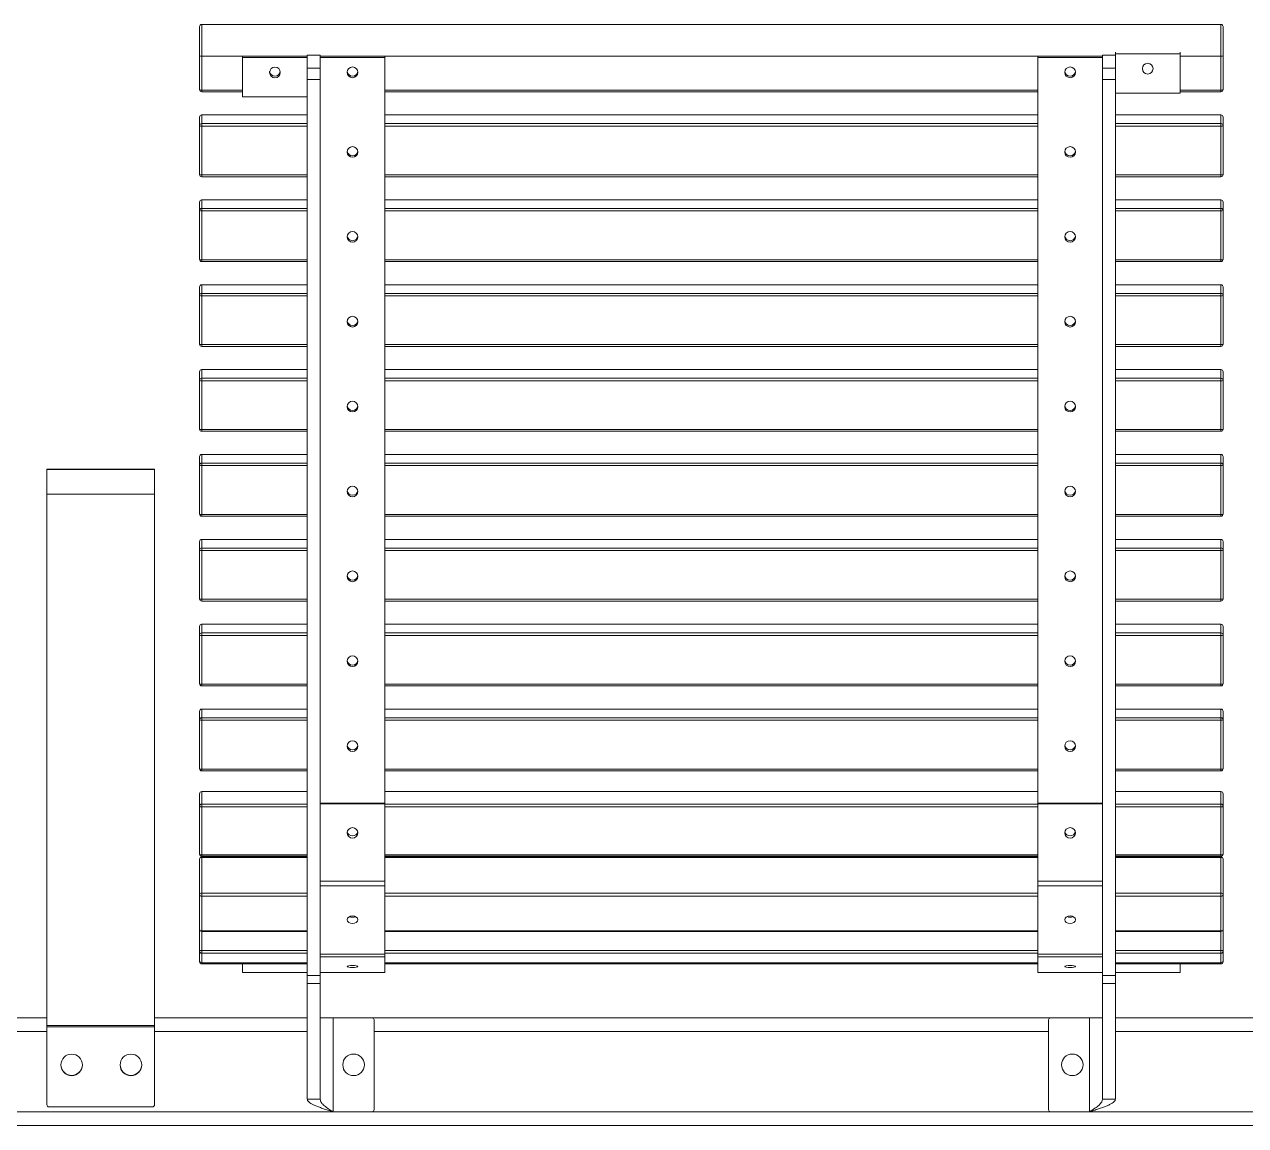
# Model space of a CAD drawing. Header units: millimetres. Extents: x 2717 to 8657, y -3129 to 1071.
# Drawn here: x 4169 to 4735, y -2093 to -1582 of the extents above; entities that cross this region are included whole.
import ezdxf

# ---------------------------------------------------------------- set-up
doc = ezdxf.new("R2010")
doc.units = ezdxf.units.MM

# ---------------------------------------------------------------- blocks, each defined once
blk = doc.blocks.new('tyl')
at = {"color": 7, "linetype": 'Continuous', "lineweight": 15}
for p, q in [((-3773.95, 1920.91), (-3773.95, 1934.4)), ((-3299.95, 1935.4), (-3772.95, 1935.4)), ((-3772.95, 1935.4), (-3772.95, 1920.73)), ((-3299.95, 1920.73), (-3299.95, 1935.4)), ((-3298.95, 1934.4), (-3298.95, 1920.91)), ((-3723.95, 1921.18), (-3717.95, 1921.18)), ((-3723.95, 1921.18), (-3723.95, 1920.41)), ((-3717.95, 1921.18), (-3717.95, 1920.41)), ((-3354.95, 1921.18), (-3348.95, 1921.18)), ((-3354.95, 1921.18), (-3354.95, 1920.41)), ((-3348.95, 1922.45), (-3348.95, 1921.78)), ((-3318.95, 1921.78), (-3348.95, 1921.78)), ((-3348.95, 1921.78), (-3348.95, 1919.67)), ((-3318.95, 1922.45), (-3318.95, 1921.78)), ((-3318.95, 1903.56), (-3318.95, 1921.78)), ((-3773.95, 1905.13), (-3773.95, 1920.91)), ((-3772.95, 1920.73), (-3772.95, 1904.96)), ((-3772.95, 1920.73), (-3753.95, 1920.73)), ((-3723.95, 1920.73), (-3753.95, 1920.73)), ((-3753.95, 1920.73), (-3753.95, 1920.04)), ((-3723.95, 1920.04), (-3753.95, 1920.04)), ((-3753.95, 1920.04), (-3753.95, 1901.81)), ((-3723.95, 1920.41), (-3723.95, 1920.04)), ((-3723.95, 1919.54), (-3723.95, 1920.04)), ((-3723.95, 1919.54), (-3723.95, 1915.06)), ((-3687.95, 1920.73), (-3717.95, 1920.73)), ((-3717.95, 1920.04), (-3717.95, 1920.41)), ((-3687.95, 1920.04), (-3717.95, 1920.04)), ((-3717.95, 1920.04), (-3717.95, 1919.54)), ((-3717.95, 1919.54), (-3717.95, 1915.06)), ((-3687.95, 1920.04), (-3687.95, 1920.73)), ((-3687.95, 1920.73), (-3384.95, 1920.73)), ((-3687.95, 1920.04), (-3687.95, 1573.99)), ((-3354.95, 1920.73), (-3384.95, 1920.73)), ((-3384.95, 1920.04), (-3384.95, 1920.73)), ((-3354.95, 1920.04), (-3384.95, 1920.04)), ((-3384.95, 1920.04), (-3384.95, 1573.99)), ((-3354.95, 1920.04), (-3354.95, 1920.41)), ((-3354.95, 1920.04), (-3354.95, 1919.54)), ((-3354.95, 1919.54), (-3354.95, 1915.06)), ((-3348.95, 1919.67), (-3348.95, 1915.06)), ((-3318.95, 1920.73), (-3299.95, 1920.73)), ((-3299.95, 1904.96), (-3299.95, 1920.73)), ((-3298.95, 1920.91), (-3298.95, 1905.13)), ((-3723.95, 1915.06), (-3717.95, 1915.06)), ((-3723.95, 1909.8), (-3723.95, 1915.06)), ((-3717.95, 1909.8), (-3723.95, 1909.8)), ((-3723.95, 1909.8), (-3723.95, 1494.07)), ((-3717.95, 1915.06), (-3717.95, 1909.8)), ((-3717.95, 1909.8), (-3717.95, 1494.07)), ((-3354.95, 1915.06), (-3348.95, 1915.06)), ((-3354.95, 1909.8), (-3354.95, 1915.06)), ((-3348.95, 1909.8), (-3354.95, 1909.8)), ((-3354.95, 1909.8), (-3354.95, 1494.07)), ((-3348.95, 1915.06), (-3348.95, 1909.8)), ((-3348.95, 1909.8), (-3348.95, 1494.07)), ((-3772.95, 1904.96), (-3753.95, 1904.96)), ((-3772.95, 1904.13), (-3772.95, 1904.96)), ((-3772.95, 1904.13), (-3753.95, 1904.13)), ((-3687.95, 1904.96), (-3384.95, 1904.96)), ((-3687.95, 1904.13), (-3384.95, 1904.13)), ((-3318.95, 1904.96), (-3299.95, 1904.96)), ((-3318.95, 1904.13), (-3299.95, 1904.13)), ((-3299.95, 1904.96), (-3299.95, 1904.13)), ((-3753.95, 1901.81), (-3723.95, 1901.81)), ((-3348.95, 1903.56), (-3318.95, 1903.56)), ((-3723.95, 1893.38), (-3772.95, 1893.38)), ((-3772.95, 1893.38), (-3772.95, 1893.37)), ((-3772.95, 1893.37), (-3772.95, 1889.38)), ((-3723.95, 1893.37), (-3772.95, 1893.37)), ((-3384.95, 1893.38), (-3687.95, 1893.38)), ((-3384.95, 1893.37), (-3687.95, 1893.37)), ((-3299.95, 1893.38), (-3348.95, 1893.38)), ((-3299.95, 1893.37), (-3348.95, 1893.37)), ((-3299.95, 1893.37), (-3299.95, 1893.38)), ((-3299.95, 1889.38), (-3299.95, 1893.37)), ((-3773.95, 1888.39), (-3773.95, 1892.38)), ((-3773.95, 1865.74), (-3773.95, 1888.39)), ((-3772.95, 1888.22), (-3772.95, 1889.38)), ((-3772.95, 1889.38), (-3723.95, 1889.38)), ((-3772.95, 1888.22), (-3772.95, 1865.57)), ((-3723.95, 1888.22), (-3772.95, 1888.22)), ((-3687.95, 1889.38), (-3384.95, 1889.38)), ((-3384.95, 1888.22), (-3687.95, 1888.22)), ((-3348.95, 1889.38), (-3299.95, 1889.38)), ((-3299.95, 1888.22), (-3348.95, 1888.22)), ((-3299.95, 1889.38), (-3299.95, 1888.22)), ((-3299.95, 1865.57), (-3299.95, 1888.22)), ((-3298.95, 1892.38), (-3298.95, 1888.39)), ((-3298.95, 1888.39), (-3298.95, 1865.74)), ((-3772.95, 1865.57), (-3723.95, 1865.57)), ((-3772.95, 1864.74), (-3772.95, 1865.57)), ((-3772.95, 1864.74), (-3723.95, 1864.74)), ((-3687.95, 1865.57), (-3384.95, 1865.57)), ((-3687.95, 1864.74), (-3384.95, 1864.74)), ((-3348.95, 1865.57), (-3299.95, 1865.57)), ((-3348.95, 1864.74), (-3299.95, 1864.74)), ((-3299.95, 1865.57), (-3299.95, 1864.74)), ((-3723.95, 1853.99), (-3772.95, 1853.99)), ((-3772.95, 1853.99), (-3772.95, 1853.98)), ((-3772.95, 1853.98), (-3772.95, 1849.98)), ((-3723.95, 1853.98), (-3772.95, 1853.98)), ((-3384.95, 1853.99), (-3687.95, 1853.99)), ((-3384.95, 1853.98), (-3687.95, 1853.98)), ((-3299.95, 1853.99), (-3348.95, 1853.99)), ((-3299.95, 1853.98), (-3348.95, 1853.98)), ((-3299.95, 1853.98), (-3299.95, 1853.99)), ((-3299.95, 1849.98), (-3299.95, 1853.98)), ((-3773.95, 1849), (-3773.95, 1852.99)), ((-3773.95, 1826.35), (-3773.95, 1849)), ((-3772.95, 1848.82), (-3772.95, 1849.98)), ((-3772.95, 1849.98), (-3723.95, 1849.98)), ((-3772.95, 1848.82), (-3772.95, 1826.17)), ((-3723.95, 1848.82), (-3772.95, 1848.82)), ((-3687.95, 1849.98), (-3384.95, 1849.98)), ((-3384.95, 1848.82), (-3687.95, 1848.82)), ((-3348.95, 1849.98), (-3299.95, 1849.98)), ((-3299.95, 1848.82), (-3348.95, 1848.82)), ((-3299.95, 1849.98), (-3299.95, 1848.82)), ((-3299.95, 1826.17), (-3299.95, 1848.82)), ((-3298.95, 1852.99), (-3298.95, 1849)), ((-3298.95, 1849), (-3298.95, 1826.35)), ((-3772.95, 1826.17), (-3723.95, 1826.17)), ((-3772.95, 1825.35), (-3772.95, 1826.17)), ((-3772.95, 1825.35), (-3723.95, 1825.35)), ((-3687.95, 1826.17), (-3384.95, 1826.17)), ((-3687.95, 1825.35), (-3384.95, 1825.35)), ((-3348.95, 1826.17), (-3299.95, 1826.17)), ((-3348.95, 1825.35), (-3299.95, 1825.35)), ((-3299.95, 1826.17), (-3299.95, 1825.35)), ((-3773.95, 1809.61), (-3773.95, 1813.6)), ((-3723.95, 1814.6), (-3772.95, 1814.6)), ((-3772.95, 1814.6), (-3772.95, 1814.58)), ((-3772.95, 1814.58), (-3772.95, 1810.59)), ((-3723.95, 1814.58), (-3772.95, 1814.58)), ((-3384.95, 1814.6), (-3687.95, 1814.6)), ((-3384.95, 1814.58), (-3687.95, 1814.58)), ((-3299.95, 1814.6), (-3348.95, 1814.6)), ((-3299.95, 1814.58), (-3348.95, 1814.58)), ((-3299.95, 1814.58), (-3299.95, 1814.6)), ((-3299.95, 1810.59), (-3299.95, 1814.58)), ((-3298.95, 1813.6), (-3298.95, 1809.61)), ((-3773.95, 1786.96), (-3773.95, 1809.61)), ((-3772.95, 1809.43), (-3772.95, 1810.59)), ((-3772.95, 1810.59), (-3723.95, 1810.59)), ((-3772.95, 1809.43), (-3772.95, 1786.78)), ((-3723.95, 1809.43), (-3772.95, 1809.43)), ((-3687.95, 1810.59), (-3384.95, 1810.59)), ((-3384.95, 1809.43), (-3687.95, 1809.43)), ((-3348.95, 1810.59), (-3299.95, 1810.59)), ((-3299.95, 1809.43), (-3348.95, 1809.43)), ((-3299.95, 1810.59), (-3299.95, 1809.43)), ((-3299.95, 1786.78), (-3299.95, 1809.43)), ((-3298.95, 1809.61), (-3298.95, 1786.96)), ((-3772.95, 1786.78), (-3723.95, 1786.78)), ((-3772.95, 1785.96), (-3772.95, 1786.78)), ((-3772.95, 1785.96), (-3723.95, 1785.96)), ((-3687.95, 1786.78), (-3384.95, 1786.78)), ((-3687.95, 1785.96), (-3384.95, 1785.96)), ((-3348.95, 1786.78), (-3299.95, 1786.78)), ((-3348.95, 1785.96), (-3299.95, 1785.96)), ((-3299.95, 1786.78), (-3299.95, 1785.96)), ((-3773.95, 1770.21), (-3773.95, 1774.21)), ((-3723.95, 1775.21), (-3772.95, 1775.21)), ((-3772.95, 1775.21), (-3772.95, 1775.19)), ((-3772.95, 1775.19), (-3772.95, 1771.2)), ((-3723.95, 1775.19), (-3772.95, 1775.19)), ((-3384.95, 1775.21), (-3687.95, 1775.21)), ((-3384.95, 1775.19), (-3687.95, 1775.19)), ((-3299.95, 1775.21), (-3348.95, 1775.21)), ((-3299.95, 1775.19), (-3348.95, 1775.19)), ((-3299.95, 1775.19), (-3299.95, 1775.21)), ((-3299.95, 1771.2), (-3299.95, 1775.19)), ((-3298.95, 1774.21), (-3298.95, 1770.21)), ((-3773.95, 1747.56), (-3773.95, 1770.21)), ((-3772.95, 1770.04), (-3772.95, 1771.2)), ((-3772.95, 1771.2), (-3723.95, 1771.2)), ((-3772.95, 1770.04), (-3772.95, 1747.39)), ((-3723.95, 1770.04), (-3772.95, 1770.04)), ((-3687.95, 1771.2), (-3384.95, 1771.2)), ((-3384.95, 1770.04), (-3687.95, 1770.04)), ((-3348.95, 1771.2), (-3299.95, 1771.2)), ((-3299.95, 1770.04), (-3348.95, 1770.04)), ((-3299.95, 1771.2), (-3299.95, 1770.04)), ((-3299.95, 1747.39), (-3299.95, 1770.04)), ((-3298.95, 1770.21), (-3298.95, 1747.56)), ((-3772.95, 1747.39), (-3723.95, 1747.39)), ((-3772.95, 1746.56), (-3772.95, 1747.39)), ((-3772.95, 1746.56), (-3723.95, 1746.56)), ((-3687.95, 1747.39), (-3384.95, 1747.39)), ((-3687.95, 1746.56), (-3384.95, 1746.56)), ((-3348.95, 1747.39), (-3299.95, 1747.39)), ((-3348.95, 1746.56), (-3299.95, 1746.56)), ((-3299.95, 1747.39), (-3299.95, 1746.56)), ((-3773.95, 1730.82), (-3773.95, 1734.82)), ((-3723.95, 1735.82), (-3772.95, 1735.82)), ((-3772.95, 1735.82), (-3772.95, 1735.8)), ((-3772.95, 1735.8), (-3772.95, 1731.81)), ((-3723.95, 1735.8), (-3772.95, 1735.8)), ((-3384.95, 1735.82), (-3687.95, 1735.82)), ((-3384.95, 1735.8), (-3687.95, 1735.8)), ((-3299.95, 1735.82), (-3348.95, 1735.82)), ((-3299.95, 1735.8), (-3348.95, 1735.8)), ((-3299.95, 1735.8), (-3299.95, 1735.82)), ((-3299.95, 1731.81), (-3299.95, 1735.8)), ((-3298.95, 1734.82), (-3298.95, 1730.82)), ((-3794.79, 1728.97), (-3844.79, 1728.97)), ((-3844.79, 1728.8), (-3844.79, 1728.97)), ((-3794.79, 1728.8), (-3844.79, 1728.8)), ((-3844.79, 1717.45), (-3844.79, 1728.8)), ((-3794.79, 1728.8), (-3794.79, 1728.97)), ((-3794.79, 1717.45), (-3794.79, 1728.8)), ((-3773.95, 1708.17), (-3773.95, 1730.82)), ((-3772.95, 1730.65), (-3772.95, 1731.81)), ((-3772.95, 1731.81), (-3723.95, 1731.81)), ((-3772.95, 1730.65), (-3772.95, 1708)), ((-3723.95, 1730.65), (-3772.95, 1730.65)), ((-3687.95, 1731.81), (-3384.95, 1731.81)), ((-3384.95, 1730.65), (-3687.95, 1730.65)), ((-3348.95, 1731.81), (-3299.95, 1731.81)), ((-3299.95, 1730.65), (-3348.95, 1730.65)), ((-3299.95, 1731.81), (-3299.95, 1730.65)), ((-3299.95, 1708), (-3299.95, 1730.65)), ((-3298.95, 1730.82), (-3298.95, 1708.17)), ((-3794.79, 1717.45), (-3844.79, 1717.45)), ((-3844.79, 1470.8), (-3844.79, 1717.45)), ((-3794.79, 1470.8), (-3794.79, 1717.45)), ((-3772.95, 1708), (-3723.95, 1708)), ((-3772.95, 1707.17), (-3772.95, 1708)), ((-3772.95, 1707.17), (-3723.95, 1707.17)), ((-3687.95, 1708), (-3384.95, 1708)), ((-3687.95, 1707.17), (-3384.95, 1707.17)), ((-3348.95, 1708), (-3299.95, 1708)), ((-3348.95, 1707.17), (-3299.95, 1707.17)), ((-3299.95, 1708), (-3299.95, 1707.17)), ((-3773.95, 1691.43), (-3773.95, 1695.42)), ((-3723.95, 1696.42), (-3772.95, 1696.42)), ((-3772.95, 1696.42), (-3772.95, 1696.41)), ((-3772.95, 1696.41), (-3772.95, 1692.41)), ((-3723.95, 1696.41), (-3772.95, 1696.41)), ((-3384.95, 1696.42), (-3687.95, 1696.42)), ((-3384.95, 1696.41), (-3687.95, 1696.41)), ((-3299.95, 1696.42), (-3348.95, 1696.42)), ((-3299.95, 1696.41), (-3348.95, 1696.41)), ((-3299.95, 1696.41), (-3299.95, 1696.42)), ((-3299.95, 1692.41), (-3299.95, 1696.41)), ((-3298.95, 1695.42), (-3298.95, 1691.43)), ((-3773.95, 1668.78), (-3773.95, 1691.43)), ((-3772.95, 1691.26), (-3772.95, 1692.41)), ((-3772.95, 1692.41), (-3723.95, 1692.41)), ((-3772.95, 1691.26), (-3772.95, 1668.6)), ((-3723.95, 1691.26), (-3772.95, 1691.26)), ((-3687.95, 1692.41), (-3384.95, 1692.41)), ((-3384.95, 1691.26), (-3687.95, 1691.26)), ((-3348.95, 1692.41), (-3299.95, 1692.41)), ((-3299.95, 1691.26), (-3348.95, 1691.26)), ((-3299.95, 1692.41), (-3299.95, 1691.26)), ((-3299.95, 1668.6), (-3299.95, 1691.26)), ((-3298.95, 1691.43), (-3298.95, 1668.78)), ((-3772.95, 1668.6), (-3723.95, 1668.6)), ((-3772.95, 1667.78), (-3772.95, 1668.6)), ((-3772.95, 1667.78), (-3723.95, 1667.78)), ((-3687.95, 1668.6), (-3384.95, 1668.6)), ((-3687.95, 1667.78), (-3384.95, 1667.78)), ((-3348.95, 1668.6), (-3299.95, 1668.6)), ((-3348.95, 1667.78), (-3299.95, 1667.78)), ((-3299.95, 1668.6), (-3299.95, 1667.78)), ((-3773.95, 1652.04), (-3773.95, 1656.03)), ((-3723.95, 1657.03), (-3772.95, 1657.03)), ((-3772.95, 1657.03), (-3772.95, 1657.02)), ((-3772.95, 1657.02), (-3772.95, 1653.02)), ((-3723.95, 1657.02), (-3772.95, 1657.02)), ((-3384.95, 1657.03), (-3687.95, 1657.03)), ((-3384.95, 1657.02), (-3687.95, 1657.02)), ((-3299.95, 1657.03), (-3348.95, 1657.03)), ((-3299.95, 1657.02), (-3348.95, 1657.02)), ((-3299.95, 1657.02), (-3299.95, 1657.03)), ((-3299.95, 1653.02), (-3299.95, 1657.02)), ((-3298.95, 1656.03), (-3298.95, 1652.04)), ((-3773.95, 1629.39), (-3773.95, 1652.04)), ((-3772.95, 1651.86), (-3772.95, 1653.02)), ((-3772.95, 1653.02), (-3723.95, 1653.02)), ((-3772.95, 1651.86), (-3772.95, 1629.21)), ((-3723.95, 1651.86), (-3772.95, 1651.86)), ((-3687.95, 1653.02), (-3384.95, 1653.02)), ((-3384.95, 1651.86), (-3687.95, 1651.86)), ((-3348.95, 1653.02), (-3299.95, 1653.02)), ((-3299.95, 1651.86), (-3348.95, 1651.86)), ((-3299.95, 1653.02), (-3299.95, 1651.86)), ((-3299.95, 1629.21), (-3299.95, 1651.86)), ((-3298.95, 1652.04), (-3298.95, 1629.39)), ((-3772.95, 1629.21), (-3723.95, 1629.21)), ((-3772.95, 1628.39), (-3772.95, 1629.21)), ((-3772.95, 1628.39), (-3723.95, 1628.39)), ((-3687.95, 1629.21), (-3384.95, 1629.21)), ((-3687.95, 1628.39), (-3384.95, 1628.39)), ((-3348.95, 1629.21), (-3299.95, 1629.21)), ((-3348.95, 1628.39), (-3299.95, 1628.39)), ((-3299.95, 1629.21), (-3299.95, 1628.39)), ((-3773.95, 1612.64), (-3773.95, 1616.64)), ((-3723.95, 1617.64), (-3772.95, 1617.64)), ((-3772.95, 1617.64), (-3772.95, 1617.62)), ((-3772.95, 1617.62), (-3772.95, 1613.63)), ((-3723.95, 1617.62), (-3772.95, 1617.62)), ((-3384.95, 1617.64), (-3687.95, 1617.64)), ((-3384.95, 1617.62), (-3687.95, 1617.62)), ((-3299.95, 1617.64), (-3348.95, 1617.64)), ((-3299.95, 1617.62), (-3348.95, 1617.62)), ((-3299.95, 1617.62), (-3299.95, 1617.64)), ((-3299.95, 1613.63), (-3299.95, 1617.62)), ((-3298.95, 1616.64), (-3298.95, 1612.64)), ((-3773.95, 1589.99), (-3773.95, 1612.64)), ((-3772.95, 1612.47), (-3772.95, 1613.63)), ((-3772.95, 1613.63), (-3723.95, 1613.63)), ((-3772.95, 1612.47), (-3772.95, 1589.82)), ((-3723.95, 1612.47), (-3772.95, 1612.47)), ((-3687.95, 1613.63), (-3384.95, 1613.63)), ((-3384.95, 1612.47), (-3687.95, 1612.47)), ((-3348.95, 1613.63), (-3299.95, 1613.63)), ((-3299.95, 1612.47), (-3348.95, 1612.47)), ((-3299.95, 1613.63), (-3299.95, 1612.47)), ((-3299.95, 1589.82), (-3299.95, 1612.47)), ((-3298.95, 1612.64), (-3298.95, 1589.99)), ((-3772.95, 1589.82), (-3723.95, 1589.82)), ((-3772.95, 1588.99), (-3772.95, 1589.82)), ((-3772.95, 1588.99), (-3723.95, 1588.99)), ((-3687.95, 1589.82), (-3384.95, 1589.82)), ((-3687.95, 1588.99), (-3384.95, 1588.99)), ((-3348.95, 1589.82), (-3299.95, 1589.82)), ((-3348.95, 1588.99), (-3299.95, 1588.99)), ((-3299.95, 1589.82), (-3299.95, 1588.99)), ((-3773.95, 1572.59), (-3773.95, 1578.37)), ((-3723.95, 1579.37), (-3772.95, 1579.37)), ((-3772.95, 1579.37), (-3772.95, 1579.33)), ((-3772.95, 1579.33), (-3772.95, 1573.56)), ((-3723.95, 1579.33), (-3772.95, 1579.33)), ((-3384.95, 1579.37), (-3687.95, 1579.37)), ((-3384.95, 1579.33), (-3687.95, 1579.33)), ((-3299.95, 1579.37), (-3348.95, 1579.37)), ((-3299.95, 1579.33), (-3348.95, 1579.33)), ((-3299.95, 1579.33), (-3299.95, 1579.37)), ((-3299.95, 1573.56), (-3299.95, 1579.33)), ((-3298.95, 1578.37), (-3298.95, 1572.59)), ((-3773.95, 1550.33), (-3773.95, 1572.59)), ((-3772.95, 1572.34), (-3772.95, 1573.56)), ((-3772.95, 1573.56), (-3723.95, 1573.56)), ((-3772.95, 1572.34), (-3772.95, 1550.07)), ((-3723.95, 1572.34), (-3772.95, 1572.34)), ((-3687.95, 1573.99), (-3717.95, 1573.99)), ((-3687.95, 1573.62), (-3717.95, 1573.62)), ((-3687.95, 1573.99), (-3687.95, 1573.62)), ((-3687.95, 1573.62), (-3687.95, 1537.78)), ((-3687.95, 1573.56), (-3384.95, 1573.56)), ((-3384.95, 1572.34), (-3687.95, 1572.34)), ((-3354.95, 1573.99), (-3384.95, 1573.99)), ((-3384.95, 1573.99), (-3384.95, 1573.62)), ((-3354.95, 1573.62), (-3384.95, 1573.62)), ((-3384.95, 1573.62), (-3384.95, 1537.78)), ((-3348.95, 1573.56), (-3299.95, 1573.56)), ((-3299.95, 1572.34), (-3348.95, 1572.34)), ((-3299.95, 1573.56), (-3299.95, 1572.34)), ((-3299.95, 1550.07), (-3299.95, 1572.34)), ((-3298.95, 1572.59), (-3298.95, 1550.33)), ((-3773.95, 1531.48), (-3773.95, 1548.02)), ((-3772.95, 1550.07), (-3723.95, 1550.07)), ((-3772.95, 1549.33), (-3772.95, 1550.07)), ((-3772.95, 1549.33), (-3723.95, 1549.33)), ((-3723.95, 1549.02), (-3772.95, 1549.02)), ((-3772.95, 1548.71), (-3772.95, 1549.02)), ((-3772.95, 1548.71), (-3772.95, 1532.17)), ((-3723.95, 1548.71), (-3772.95, 1548.71)), ((-3687.95, 1550.07), (-3384.95, 1550.07)), ((-3687.95, 1549.33), (-3384.95, 1549.33)), ((-3384.95, 1549.02), (-3687.95, 1549.02)), ((-3384.95, 1548.71), (-3687.95, 1548.71)), ((-3348.95, 1550.07), (-3299.95, 1550.07)), ((-3348.95, 1549.33), (-3299.95, 1549.33)), ((-3299.95, 1549.02), (-3348.95, 1549.02)), ((-3299.95, 1548.71), (-3348.95, 1548.71)), ((-3299.95, 1550.07), (-3299.95, 1549.33)), ((-3299.95, 1549.02), (-3299.95, 1548.71)), ((-3299.95, 1532.17), (-3299.95, 1548.71)), ((-3298.95, 1548.02), (-3298.95, 1531.48)), ((-3687.95, 1537.78), (-3717.95, 1537.78)), ((-3687.95, 1537.78), (-3687.95, 1535.56)), ((-3354.95, 1537.78), (-3384.95, 1537.78)), ((-3384.95, 1537.78), (-3384.95, 1535.56)), ((-3773.95, 1515.5), (-3773.95, 1531.48)), ((-3772.95, 1530.76), (-3772.95, 1532.17)), ((-3772.95, 1532.17), (-3723.95, 1532.17)), ((-3772.95, 1530.76), (-3772.95, 1514.78)), ((-3723.95, 1530.76), (-3772.95, 1530.76)), ((-3687.95, 1535.56), (-3717.95, 1535.56)), ((-3687.95, 1535.56), (-3687.95, 1503.9)), ((-3687.95, 1532.17), (-3384.95, 1532.17)), ((-3384.95, 1530.76), (-3687.95, 1530.76)), ((-3354.95, 1535.56), (-3384.95, 1535.56)), ((-3384.95, 1535.56), (-3384.95, 1503.9)), ((-3348.95, 1532.17), (-3299.95, 1532.17)), ((-3299.95, 1530.76), (-3348.95, 1530.76)), ((-3299.95, 1532.17), (-3299.95, 1530.76)), ((-3299.95, 1514.78), (-3299.95, 1530.76)), ((-3298.95, 1531.48), (-3298.95, 1515.5)), ((-3773.95, 1505.35), (-3773.95, 1515.5)), ((-3772.95, 1514.78), (-3723.95, 1514.78)), ((-3772.95, 1514.5), (-3772.95, 1514.78)), ((-3772.95, 1514.5), (-3723.95, 1514.5)), ((-3772.95, 1514.5), (-3772.95, 1505.54)), ((-3687.95, 1514.78), (-3384.95, 1514.78)), ((-3687.95, 1514.5), (-3384.95, 1514.5)), ((-3348.95, 1514.78), (-3299.95, 1514.78)), ((-3348.95, 1514.5), (-3299.95, 1514.5)), ((-3299.95, 1514.78), (-3299.95, 1514.5)), ((-3299.95, 1505.54), (-3299.95, 1514.5)), ((-3298.95, 1515.5), (-3298.95, 1505.35)), ((-3773.95, 1500.91), (-3773.95, 1505.35)), ((-3772.95, 1504.37), (-3772.95, 1505.54)), ((-3772.95, 1505.54), (-3723.95, 1505.54)), ((-3772.95, 1504.37), (-3772.95, 1499.93)), ((-3723.95, 1504.37), (-3772.95, 1504.37)), ((-3687.95, 1503.9), (-3717.95, 1503.9)), ((-3687.95, 1502.66), (-3717.95, 1502.66)), ((-3687.95, 1505.54), (-3384.95, 1505.54)), ((-3384.95, 1504.37), (-3687.95, 1504.37)), ((-3687.95, 1503.9), (-3687.95, 1502.66)), ((-3687.95, 1502.66), (-3687.95, 1495.44)), ((-3354.95, 1503.9), (-3384.95, 1503.9)), ((-3384.95, 1503.9), (-3384.95, 1502.66)), ((-3354.95, 1502.66), (-3384.95, 1502.66)), ((-3384.95, 1502.66), (-3384.95, 1495.44)), ((-3348.95, 1505.54), (-3299.95, 1505.54)), ((-3299.95, 1504.37), (-3348.95, 1504.37)), ((-3299.95, 1505.54), (-3299.95, 1504.37)), ((-3299.95, 1499.93), (-3299.95, 1504.37)), ((-3298.95, 1505.35), (-3298.95, 1500.91)), ((-3773.95, 1500.36), (-3773.95, 1500.91)), ((-3773.95, 1500.36), (-3773.78, 1500.36)), ((-3772.95, 1499.93), (-3723.95, 1499.93)), ((-3772.95, 1499.91), (-3772.95, 1499.93)), ((-3772.95, 1499.91), (-3723.95, 1499.91)), ((-3772.95, 1499.36), (-3772.95, 1499.91)), ((-3723.95, 1499.36), (-3772.95, 1499.36)), ((-3753.95, 1499.36), (-3753.95, 1495.36)), ((-3687.95, 1499.93), (-3384.95, 1499.93)), ((-3687.95, 1499.91), (-3384.95, 1499.91)), ((-3384.95, 1499.36), (-3687.95, 1499.36)), ((-3348.95, 1499.93), (-3299.95, 1499.93)), ((-3348.95, 1499.91), (-3299.95, 1499.91)), ((-3299.95, 1499.36), (-3348.95, 1499.36)), ((-3318.95, 1499.36), (-3318.95, 1495.36)), ((-3299.95, 1499.93), (-3299.95, 1499.91)), ((-3299.95, 1499.91), (-3299.95, 1499.36)), ((-3299.12, 1500.36), (-3298.95, 1500.36)), ((-3298.95, 1500.91), (-3298.95, 1500.36)), ((-3723.95, 1495.36), (-3753.95, 1495.36)), ((-3723.95, 1494.07), (-3717.95, 1494.07)), ((-3723.95, 1490.25), (-3723.95, 1494.07)), ((-3687.95, 1495.44), (-3717.95, 1495.44)), ((-3687.95, 1495.36), (-3717.95, 1495.36)), ((-3717.95, 1494.07), (-3717.95, 1490.25)), ((-3687.95, 1495.44), (-3687.95, 1495.36)), ((-3354.95, 1495.44), (-3384.95, 1495.44)), ((-3384.95, 1495.44), (-3384.95, 1495.36)), ((-3354.95, 1495.36), (-3384.95, 1495.36)), ((-3354.95, 1494.07), (-3348.95, 1494.07)), ((-3354.95, 1490.25), (-3354.95, 1494.07)), ((-3318.95, 1495.36), (-3348.95, 1495.36)), ((-3348.95, 1494.07), (-3348.95, 1490.25)), ((-3717.95, 1490.25), (-3723.95, 1490.25)), ((-3723.95, 1490.25), (-3723.95, 1436.64)), ((-3717.95, 1490.25), (-3717.95, 1436.64)), ((-3348.95, 1490.25), (-3354.95, 1490.25)), ((-3354.95, 1490.25), (-3354.95, 1436.64)), ((-3348.95, 1490.25), (-3348.95, 1436.64)), ((-3915.62, 1474.36), (-3844.79, 1474.36)), ((-3794.79, 1474.36), (-3723.95, 1474.36)), ((-3711.95, 1474.36), (-3717.95, 1474.36)), ((-3711.95, 1430.76), (-3711.95, 1474.36)), ((-3711.95, 1474.36), (-3693.95, 1474.36)), ((-3693.95, 1474.36), (-3378.95, 1474.36)), ((-3692.95, 1473.36), (-3692.95, 1431.76)), ((-3379.95, 1473.36), (-3379.95, 1431.76)), ((-3360.95, 1474.36), (-3378.95, 1474.36)), ((-3360.95, 1474.36), (-3360.95, 1430.76)), ((-3354.95, 1474.36), (-3360.95, 1474.36)), ((-3348.95, 1474.36), (-3278.12, 1474.36)), ((-3915.62, 1467.96), (-3844.79, 1467.96)), ((-3794.79, 1470.8), (-3844.79, 1470.8)), ((-3844.79, 1470.13), (-3844.79, 1470.8)), ((-3794.79, 1470.13), (-3844.79, 1470.13)), ((-3844.79, 1434.04), (-3844.79, 1470.13)), ((-3794.79, 1470.13), (-3794.79, 1470.8)), ((-3794.79, 1434.04), (-3794.79, 1470.13)), ((-3794.79, 1467.96), (-3723.95, 1467.96)), ((-3692.95, 1467.96), (-3379.95, 1467.96)), ((-3348.95, 1467.96), (-3278.12, 1467.96)), ((-3717.95, 1436.64), (-3723.95, 1436.64)), ((-3354.95, 1436.64), (-3348.95, 1436.64)), ((-4978.11, 1430.76), (-1528.11, 1430.76)), ((-3795.79, 1433.04), (-3843.79, 1433.04)), ((-3693.95, 1430.76), (-3711.95, 1430.76)), ((-3378.95, 1430.76), (-3360.95, 1430.76)), ((-4978.11, 1424.36), (-1528.11, 1424.36))]:
    blk.add_line(p, q, dxfattribs=at)
at = {"color": 7, "linetype": 'Continuous', "lineweight": 15, "flags": 128}
for points in [[(-3702.95, 1557.78), (-3701.99, 1557.96), (-3701.18, 1558.49), (-3700.64, 1559.27), (-3700.45, 1560.2), (-3700.64, 1561.13), (-3701.18, 1561.91), (-3701.99, 1562.44), (-3702.95, 1562.62), (-3703.91, 1562.44), (-3704.72, 1561.91), (-3705.26, 1561.13), (-3705.45, 1560.2), (-3705.26, 1559.27), (-3704.72, 1558.49), (-3703.91, 1557.96), (-3702.95, 1557.78)], [(-3369.95, 1557.78), (-3368.99, 1557.96), (-3368.18, 1558.49), (-3367.64, 1559.27), (-3367.45, 1560.2), (-3367.64, 1561.13), (-3368.18, 1561.91), (-3368.99, 1562.44), (-3369.95, 1562.62), (-3370.91, 1562.44), (-3371.72, 1561.91), (-3372.26, 1561.13), (-3372.45, 1560.2), (-3372.26, 1559.27), (-3371.72, 1558.49), (-3370.91, 1557.96), (-3369.95, 1557.78)], [(-3702.95, 1518.15), (-3701.99, 1518.28), (-3701.18, 1518.66), (-3700.64, 1519.22), (-3700.45, 1519.89), (-3700.64, 1520.55), (-3701.18, 1521.12), (-3701.99, 1521.49), (-3702.95, 1521.63), (-3703.91, 1521.49), (-3704.72, 1521.12), (-3705.26, 1520.55), (-3705.45, 1519.89), (-3705.26, 1519.22), (-3704.72, 1518.66), (-3703.91, 1518.28), (-3702.95, 1518.15)], [(-3369.95, 1518.15), (-3368.99, 1518.28), (-3368.18, 1518.66), (-3367.64, 1519.22), (-3367.45, 1519.89), (-3367.64, 1520.55), (-3368.18, 1521.12), (-3368.99, 1521.49), (-3369.95, 1521.63), (-3370.91, 1521.49), (-3371.72, 1521.12), (-3372.26, 1520.55), (-3372.45, 1519.89), (-3372.26, 1519.22), (-3371.72, 1518.66), (-3370.91, 1518.28), (-3369.95, 1518.15)], [(-3702.95, 1497.75), (-3701.99, 1497.78), (-3701.18, 1497.89), (-3700.64, 1498.04), (-3700.45, 1498.23), (-3700.64, 1498.41), (-3701.18, 1498.57), (-3701.99, 1498.67), (-3702.95, 1498.71), (-3703.91, 1498.67), (-3704.72, 1498.57), (-3705.26, 1498.41), (-3705.45, 1498.23), (-3705.26, 1498.04), (-3704.72, 1497.89), (-3703.91, 1497.78), (-3702.95, 1497.75)], [(-3369.95, 1497.75), (-3368.99, 1497.78), (-3368.18, 1497.89), (-3367.64, 1498.04), (-3367.45, 1498.23), (-3367.64, 1498.41), (-3368.18, 1498.57), (-3368.99, 1498.67), (-3369.95, 1498.71), (-3370.91, 1498.67), (-3371.72, 1498.57), (-3372.26, 1498.41), (-3372.45, 1498.23), (-3372.26, 1498.04), (-3371.72, 1497.89), (-3370.91, 1497.78), (-3369.95, 1497.75)]]:
    blk.add_lwpolyline(points, dxfattribs=at)
at = {"color": 7, "linetype": 'Continuous', "lineweight": 15}
for centre, radius in [((-3738.94, 1913.12), 2.49), ((-3702.96, 1913.17), 2.49), ((-3369.96, 1913.17), 2.49), ((-3333.94, 1914.87), 2.49), ((-3702.96, 1876.22), 2.49), ((-3369.96, 1876.22), 2.49), ((-3702.96, 1836.83), 2.49), ((-3369.96, 1836.83), 2.49), ((-3702.96, 1797.44), 2.49), ((-3369.96, 1797.44), 2.49), ((-3702.96, 1758.04), 2.49), ((-3369.96, 1758.04), 2.49), ((-3702.96, 1718.65), 2.49), ((-3369.96, 1718.65), 2.49), ((-3702.96, 1679.26), 2.49), ((-3369.96, 1679.26), 2.49), ((-3702.96, 1639.87), 2.49), ((-3369.96, 1639.87), 2.49), ((-3702.96, 1600.47), 2.49), ((-3369.96, 1600.47), 2.49), ((-3833.29, 1452.52), 5), ((-3805.79, 1452.52), 5), ((-3702.45, 1452.56), 5), ((-3368.95, 1452.56), 5)]:
    blk.add_circle(centre, radius, dxfattribs=at)
for centre, radius, start, end in [((-3772.95, 1934.4), 1, 90, 180), ((-3299.95, 1934.4), 1, 0, 90), ((-3773.19, 1922.3), 1.59, 241.5184, 278.7795), ((-3299.71, 1922.3), 1.59, 261.2205, 298.4816), ((-3738.95, 1913.88), 2.5, 188.8078, 351.1922), ((-3702.95, 1913.88), 2.5, 188.8101, 351.19), ((-3369.95, 1913.88), 2.5, 188.8078, 351.1922), ((-3772.95, 1905.13), 1, 180, 270), ((-3773.19, 1906.53), 1.59, 241.5184, 278.7795), ((-3299.95, 1905.13), 1, 270, 0), ((-3299.71, 1906.53), 1.59, 261.2205, 298.4816), ((-3772.95, 1892.38), 1, 90, 180), ((-3772.96, 1892.38), 0.992, 89.5648, 179.5581), ((-3299.95, 1892.38), 1, 0, 90), ((-3299.94, 1892.38), 0.992, 0.4419, 90.4352), ((-3772.96, 1888.38), 0.992, 89.5648, 179.5581), ((-3773.19, 1889.79), 1.59, 241.5184, 278.7795), ((-3299.94, 1888.38), 0.992, 0.4419, 90.4352), ((-3299.71, 1889.79), 1.59, 261.2205, 298.4816), ((-3702.95, 1876.93), 2.5, 188.8033, 351.1967), ((-3369.95, 1876.93), 2.5, 188.8074, 351.1926), ((-3772.95, 1865.74), 1, 180, 270), ((-3773.19, 1867.14), 1.59, 241.5184, 278.7795), ((-3299.95, 1865.74), 1, 270, 0), ((-3299.71, 1867.14), 1.59, 261.2205, 298.4816), ((-3772.95, 1852.99), 1, 90, 180), ((-3772.96, 1852.98), 0.992, 89.5648, 179.5581), ((-3299.95, 1852.99), 1, 0, 90), ((-3299.94, 1852.98), 0.992, 0.4419, 90.4352), ((-3772.96, 1848.99), 0.992, 89.5648, 179.5581), ((-3773.19, 1850.39), 1.59, 241.5184, 278.7795), ((-3299.94, 1848.99), 0.992, 0.4419, 90.4352), ((-3299.71, 1850.39), 1.59, 261.2205, 298.4816), ((-3702.95, 1837.54), 2.5, 188.8123, 351.1877), ((-3369.95, 1837.54), 2.5, 188.8078, 351.1922), ((-3772.95, 1826.35), 1, 180, 270), ((-3773.19, 1827.74), 1.59, 241.5184, 278.7795), ((-3299.95, 1826.35), 1, 270, 0), ((-3299.71, 1827.74), 1.59, 261.2205, 298.4816), ((-3772.95, 1813.6), 1, 90, 180), ((-3772.96, 1813.59), 0.992, 89.5648, 179.5581), ((-3299.95, 1813.6), 1, 0, 90), ((-3299.94, 1813.59), 0.992, 0.4419, 90.4352), ((-3772.96, 1809.6), 0.992, 89.5648, 179.5581), ((-3773.19, 1811), 1.59, 241.5184, 278.7795), ((-3299.94, 1809.6), 0.992, 0.4419, 90.4352), ((-3299.71, 1811), 1.59, 261.2205, 298.4816), ((-3702.95, 1798.14), 2.5, 188.8101, 351.19), ((-3369.95, 1798.14), 2.5, 188.8076, 351.1924), ((-3772.95, 1786.96), 1, 180, 270), ((-3773.19, 1788.35), 1.59, 241.5184, 278.7795), ((-3299.95, 1786.96), 1, 270, 0), ((-3299.71, 1788.35), 1.59, 261.2205, 298.4816), ((-3772.95, 1774.21), 1, 90, 180), ((-3772.96, 1774.2), 0.992, 89.5648, 179.5581), ((-3299.95, 1774.21), 1, 0, 90), ((-3299.94, 1774.2), 0.992, 0.4419, 90.4352), ((-3772.96, 1770.21), 0.992, 89.5648, 179.5581), ((-3773.19, 1771.61), 1.59, 241.5184, 278.7795), ((-3299.94, 1770.21), 0.992, 0.4419, 90.4352), ((-3299.71, 1771.61), 1.59, 261.2205, 298.4816), ((-3702.95, 1758.75), 2.5, 188.8078, 351.1922), ((-3369.95, 1758.75), 2.5, 188.8076, 351.1924), ((-3772.95, 1747.56), 1, 180, 270), ((-3773.19, 1748.96), 1.59, 241.5184, 278.7795), ((-3299.95, 1747.56), 1, 270, 0), ((-3299.71, 1748.96), 1.59, 261.2205, 298.4816), ((-3772.95, 1734.82), 1, 90, 180), ((-3772.96, 1734.81), 0.992, 89.5648, 179.5581), ((-3299.95, 1734.82), 1, 0, 90), ((-3299.94, 1734.81), 0.992, 0.4419, 90.4352), ((-3772.96, 1730.81), 0.992, 89.5648, 179.5581), ((-3773.19, 1732.22), 1.59, 241.5184, 278.7795), ((-3299.94, 1730.81), 0.992, 0.4419, 90.4352), ((-3299.71, 1732.22), 1.59, 261.2205, 298.4816), ((-3702.95, 1719.36), 2.5, 188.8101, 351.19), ((-3369.95, 1719.36), 2.5, 188.8078, 351.1922), ((-3772.95, 1708.17), 1, 180, 270), ((-3773.19, 1709.57), 1.59, 241.5184, 278.7795), ((-3299.95, 1708.17), 1, 270, 0), ((-3299.71, 1709.57), 1.59, 261.2205, 298.4816), ((-3772.95, 1695.42), 1, 90, 180), ((-3772.96, 1695.42), 0.992, 89.5648, 179.5581), ((-3299.95, 1695.42), 1, 0, 90), ((-3299.94, 1695.42), 0.992, 0.4419, 90.4352), ((-3772.96, 1691.42), 0.992, 89.5648, 179.5581), ((-3773.19, 1692.83), 1.59, 241.5184, 278.7795), ((-3299.94, 1691.42), 0.992, 0.4419, 90.4352), ((-3299.71, 1692.83), 1.59, 261.2205, 298.4816), ((-3702.95, 1679.97), 2.5, 188.8078, 351.1922), ((-3369.95, 1679.97), 2.5, 188.8078, 351.1922), ((-3772.95, 1668.78), 1, 180, 270), ((-3773.19, 1670.17), 1.59, 241.5184, 278.7795), ((-3299.95, 1668.78), 1, 270, 0), ((-3299.71, 1670.17), 1.59, 261.2205, 298.4816), ((-3772.95, 1656.03), 1, 90, 180), ((-3772.96, 1656.02), 0.992, 89.5648, 179.5581), ((-3299.95, 1656.03), 1, 0, 90), ((-3299.94, 1656.02), 0.992, 0.4419, 90.4352), ((-3772.96, 1652.03), 0.992, 89.5648, 179.5581), ((-3773.19, 1653.43), 1.59, 241.5184, 278.7795), ((-3299.94, 1652.03), 0.992, 0.4419, 90.4352), ((-3299.71, 1653.43), 1.59, 261.2205, 298.4816), ((-3702.95, 1640.57), 2.5, 188.8078, 351.1922), ((-3369.95, 1640.57), 2.5, 188.808, 351.192), ((-3772.95, 1629.39), 1, 180, 270), ((-3773.19, 1630.78), 1.59, 241.5184, 278.7795), ((-3299.95, 1629.39), 1, 270, 0), ((-3299.71, 1630.78), 1.59, 261.2205, 298.4816), ((-3772.95, 1616.64), 1, 90, 180), ((-3772.96, 1616.63), 0.992, 89.5648, 179.5581), ((-3299.95, 1616.64), 1, 0, 90), ((-3299.94, 1616.63), 0.992, 0.4419, 90.4352), ((-3772.96, 1612.64), 0.992, 89.5648, 179.5581), ((-3773.19, 1614.04), 1.59, 241.5184, 278.7795), ((-3299.94, 1612.64), 0.992, 0.4419, 90.4352), ((-3299.71, 1614.04), 1.59, 261.2205, 298.4816), ((-3702.95, 1601.18), 2.5, 188.8101, 351.19), ((-3369.95, 1601.18), 2.5, 188.8082, 351.1918), ((-3772.95, 1589.99), 1, 180, 270), ((-3773.19, 1591.39), 1.59, 241.5184, 278.7795), ((-3299.95, 1589.99), 1, 270, 0), ((-3299.71, 1591.39), 1.59, 261.2205, 298.4816), ((-3772.95, 1578.37), 1, 90, 180), ((-3772.96, 1578.35), 0.984, 89.0816, 179.0512), ((-3299.95, 1578.37), 1, 0, 90), ((-3299.93, 1578.35), 0.984, 0.9488, 90.9184), ((-3772.96, 1572.57), 0.984, 89.0816, 179.0512), ((-3773.18, 1573.52), 1.21, 230.602, 281.194), ((-3299.93, 1572.57), 0.984, 0.9488, 90.9184), ((-3299.71, 1573.52), 1.21, 258.806, 309.398), ((-3702.95, 1561.29), 2.51, 193.4512, 346.5487), ((-3369.95, 1561.29), 2.51, 193.4519, 346.5481), ((-3772.95, 1550.33), 1, 180, 270), ((-3773.18, 1551.26), 1.21, 230.602, 281.194), ((-3772.95, 1548.02), 1, 90, 180), ((-3773.08, 1547.83), 0.89, 81.65, 167.9365), ((-3299.95, 1550.33), 1, 270, 0), ((-3299.71, 1551.26), 1.21, 258.806, 309.398), ((-3299.95, 1548.02), 1, 0, 90), ((-3299.82, 1547.83), 0.89, 12.0635, 98.35), ((-3773.08, 1531.29), 0.89, 81.65, 167.9365), ((-3773.07, 1531.65), 0.895, 190.8064, 277.7491), ((-3299.82, 1531.29), 0.89, 12.0635, 98.35), ((-3299.83, 1531.65), 0.895, 262.2509, 349.1936), ((-3702.95, 1524.42), 3.39, 245.6111, 294.3889), ((-3369.95, 1524.42), 3.39, 245.6111, 294.3889), ((-3772.95, 1515.5), 1, 180, 270), ((-3773.07, 1515.66), 0.895, 190.8064, 277.7491), ((-3299.95, 1515.5), 1, 270, 0), ((-3299.83, 1515.66), 0.895, 262.2509, 349.1936), ((-3773.19, 1504.1), 1.46, 80.5166, 121.3152), ((-3772.96, 1505.36), 0.991, 180.548, 270.5377), ((-3299.71, 1504.1), 1.46, 58.6848, 99.4834), ((-3299.94, 1505.36), 0.991, 269.4623, 359.452), ((-3772.95, 1500.91), 1, 180, 270), ((-3772.96, 1500.92), 0.991, 180.548, 270.5377), ((-3772.95, 1500.36), 1, 180, 270), ((-3299.95, 1500.91), 1, 270, 0), ((-3299.94, 1500.92), 0.991, 269.4623, 359.452), ((-3299.95, 1500.36), 1, 270, 360), ((-3693.95, 1473.36), 1, 0, 90), ((-3378.95, 1473.36), 1, 90, 180), ((-3833.29, 1452.52), 5, 180, 360), ((-3833.29, 1452.63), 5, 180.7494, 270), ((-3833.29, 1452.63), 5, 270, 359.2524), ((-3805.79, 1452.52), 5, 180, 360), ((-3805.79, 1452.63), 5, 180.7269, 270), ((-3805.79, 1452.63), 5, 270, 359.2745), ((-3843.79, 1434.04), 1, 180, 270), ((-3795.79, 1434.04), 1, 270, 360), ((-3693.95, 1431.76), 1, 270, 0), ((-3378.95, 1431.76), 1, 180, 270)]:
    blk.add_arc(centre, radius, start, end, dxfattribs=at)
for points, knots in [([(-3723.95, 1436.64), (-3723.91, 1436.42), (-3723.84, 1435.98), (-3723.27, 1435.32), (-3722.36, 1434.66), (-3721.13, 1434), (-3719.61, 1433.34), (-3717.86, 1432.68), (-3715.91, 1432.01), (-3713.92, 1431.37), (-3712.58, 1430.96), (-3711.95, 1430.76)], [0, 0, 0, 0, 0.110901, 0.225016, 0.335936, 0.450072, 0.560991, 0.675127, 0.786046, 0.900182, 1, 1, 1, 1]), ([(-3717.95, 1436.64), (-3717.84, 1436.1), (-3717.63, 1435.06), (-3716.08, 1433.53), (-3714.11, 1432.11), (-3712.63, 1431.18), (-3711.95, 1430.76)], [0, 0, 0, 0, 0.2759551, 0.529499, 0.7829832, 1, 1, 1, 1]), ([(-3360.95, 1430.76), (-3360.25, 1430.98), (-3358.84, 1431.42), (-3356.79, 1432.08), (-3354.86, 1432.74), (-3353.13, 1433.4), (-3351.63, 1434.07), (-3350.43, 1434.73), (-3349.56, 1435.39), (-3349.04, 1436.03), (-3348.98, 1436.45), (-3348.95, 1436.64)], [0, 0, 0, 0, 0.110901, 0.225016, 0.335936, 0.450072, 0.560991, 0.675127, 0.786046, 0.900182, 1, 1, 1, 1]), ([(-3360.95, 1430.76), (-3360.08, 1431.3), (-3358.41, 1432.34), (-3356.4, 1433.88), (-3355.16, 1435.3), (-3355.02, 1436.22), (-3354.95, 1436.64)], [0, 0, 0, 0, 0.275955, 0.529499, 0.782983, 1, 1, 1, 1])]:
    blk.add_open_spline(points, degree=3, knots=knots, dxfattribs=at)

msp = doc.modelspace()

# ---------------------------------------------------------------- block references
msp.add_blockref('tyl', (8023.73, -3517.39))

doc.saveas('drawing.dxf')
